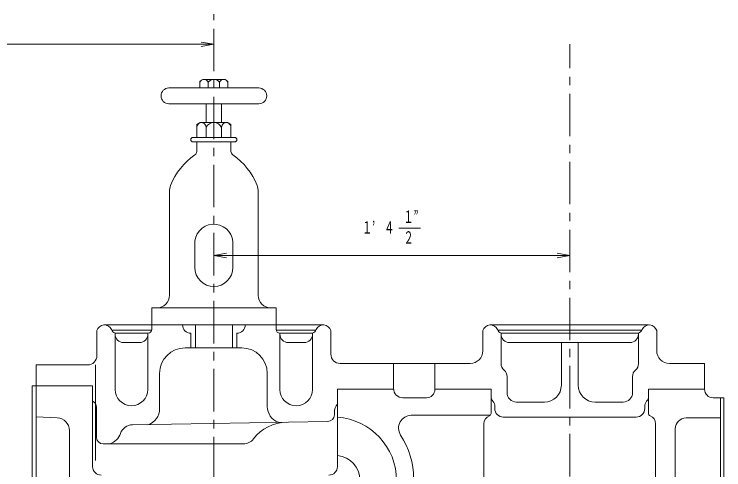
# Model space of a CAD drawing. Units: millimetres, scale not verified. Extents: x -5945 to 5945, y -4205 to 4205.
# Drawn here: x -920 to -85, y 2585 to 3121 of the extents above; entities that cross this region are included whole.
import ezdxf
from ezdxf.enums import TextEntityAlignment as Align

# ---------------------------------------------------------------- set-up
doc = ezdxf.new("R2010")
doc.units = ezdxf.units.MM
doc.header["$LTSCALE"] = 10
doc.linetypes.add('CHAIN1', pattern=[8, 5, -1, 1, -1])
for name, color, linetype, lineweight in [('0-0_0', 3, 'Continuous', 18), ('0-1_芯', 4, 'CHAIN1', 18), ('0-2_寸法', 2, 'Continuous', 18)]:
    doc.layers.add(name, color=color, linetype=linetype, lineweight=lineweight)
doc.styles.add('ＭＳ ゴシック', font='')
doc.styles.get('ＭＳ ゴシック').set_extended_font_data('MS Gothic')

msp = doc.modelspace()

# ---------------------------------------------------------------- linework, layer by layer
at = {"layer": '0-0_0'}
for p, q in [((-698.08, 3044.16), (-701.54, 3042.17)), ((-701.54, 3034.06), (-701.54, 3042.17)), ((-672.13, 3044.16), (-698.08, 3044.16)), ((-691.88, 3034.06), (-691.88, 3040.89)), ((-678.33, 3034.06), (-678.33, 3040.89)), ((-672.13, 3044.16), (-668.67, 3042.17)), ((-668.67, 3034.06), (-668.67, 3042.17)), ((-632.17, 3034.06), (-738.04, 3034.06)), ((-632.17, 3015.48), (-738.04, 3015.48)), ((-694.2, 2993.37), (-694.2, 3015.48)), ((-676.01, 2993.37), (-676.01, 3015.48)), ((-705.25, 2991.02), (-701.18, 2993.37)), ((-705.25, 2975.94), (-705.25, 2991.02)), ((-669.03, 2993.37), (-701.18, 2993.37)), ((-664.96, 2991.02), (-669.03, 2993.37)), ((-664.96, 2975.94), (-664.96, 2991.02)), ((-694.2, 2975.94), (-694.2, 2987.71)), ((-676.01, 2975.94), (-676.01, 2987.71)), ((-660.55, 2975.94), (-709.66, 2975.94)), ((-660.55, 2970.61), (-709.66, 2970.61)), ((-705.25, 2959.55), (-705.25, 2970.61)), ((-664.96, 2959.55), (-664.96, 2970.61)), ((-737.36, 2912.12), (-737.36, 2790.32)), ((-632.84, 2912.12), (-632.84, 2790.32)), ((-707.51, 2854.13), (-707.51, 2823)), ((-662.7, 2848.79), (-662.7, 2823)), ((-758.32, 2775.32), (-611.89, 2775.32)), ((-758.32, 2775.32), (-758.32, 2750.13)), ((-611.89, 2775.32), (-611.89, 2750.13)), ((-822.8, 2719.3), (-822.8, 2748.8)), ((-758.32, 2755.33), (-814.62, 2755.33)), ((-758.32, 2749.24), (-805.19, 2749.24)), ((-758.32, 2755.33), (-611.89, 2755.33)), ((-706.88, 2728.37), (-706.88, 2755.33)), ((-663.33, 2728.37), (-663.33, 2755.33)), ((-611.89, 2755.33), (-555.59, 2755.33)), ((-611.89, 2749.24), (-565.02, 2749.24)), ((-547.41, 2721.08), (-547.41, 2748.8)), ((-368.39, 2725.08), (-368.39, 2748.8)), ((-173.39, 2755.33), (-360.22, 2755.33)), ((-181.41, 2749.24), (-350.79, 2749.24)), ((-163.82, 2725.08), (-163.82, 2748.8)), ((-762.81, 2745.63), (-801.33, 2745.63)), ((-801.33, 2679.58), (-801.33, 2745.63)), ((-762.81, 2745.63), (-762.81, 2679.58)), ((-762.81, 2744.57), (-762.81, 2745.63)), ((-712.32, 2728.37), (-712.32, 2745.66)), ((-657.89, 2728.37), (-657.89, 2745.66)), ((-607.4, 2745.63), (-607.4, 2679.58)), ((-607.4, 2745.63), (-568.88, 2745.63)), ((-607.4, 2744.57), (-607.4, 2745.63)), ((-568.88, 2679.58), (-568.88, 2745.63)), ((-346.93, 2745.63), (-346.93, 2709.86)), ((-185.34, 2745.63), (-346.93, 2745.63)), ((-185.28, 2745.63), (-185.28, 2709.86)), ((-772.81, 2734.57), (-791.33, 2734.57)), ((-597.4, 2734.57), (-578.88, 2734.57)), ((-195.28, 2734.57), (-336.93, 2734.57)), ((-276.05, 2684.69), (-276.05, 2734.57)), ((-256.16, 2684.69), (-256.16, 2734.57)), ((-718.93, 2728.37), (-652.24, 2728.37)), ((-824.6, 2596.11), (-824.6, 2708.3)), ((-383.39, 2710.08), (-536.41, 2710.08)), ((-473.57, 2680.71), (-473.57, 2710.08)), ((-424.78, 2679.71), (-424.78, 2710.08)), ((-148.82, 2710.08), (-107.43, 2710.08)), ((-107.43, 2679.71), (-107.43, 2710.08)), ((-748.93, 2698.37), (-748.93, 2656.94)), ((-622.24, 2698.37), (-622.24, 2659.19)), ((-339.97, 2675.69), (-339.97, 2694.7)), ((-192.24, 2675.69), (-192.24, 2694.7)), ((-899.05, 1894.78), (-899.05, 2683.68)), ((-358.76, 2679.71), (-424.78, 2679.71)), ((-358.76, 2679.71), (-358.76, 2651.27)), ((-173.45, 2679.71), (-107.43, 2679.71)), ((-173.45, 2679.71), (-173.45, 2651.27)), ((-462.57, 2669.71), (-434.78, 2669.71)), ((-97.43, 2669.71), (-84.79, 2669.71)), ((-88.49, 2669.71), (-88.49, 2267.06)), ((-84.79, 2669.71), (-84.79, 2267.06)), ((-823.37, 2658.59), (-823.37, 2623.4)), ((-354.36, 2659.36), (-354.36, 2657.02)), ((-328.97, 2664.69), (-296.05, 2664.69)), ((-203.24, 2664.69), (-236.16, 2664.69)), ((-177.85, 2659.36), (-177.85, 2657.02)), ((-543.14, 2649.82), (-543.14, 2652.59)), ((-452.69, 2649.09), (-359.69, 2649.09)), ((-894.14, 2647.26), (-869.55, 2646.22)), ((-780.81, 2637.95), (-551.14, 2641.82)), ((-344.36, 2647.02), (-187.85, 2647.02)), ((-88.49, 2646.17), (-129.07, 2646.17)), ((-367.2, 2639.09), (-367.2, 2464.88)), ((-165.01, 2639.09), (-165.01, 2464.88)), ((-142.07, 2463.53), (-142.07, 2633.17)), ((-855.18, 2631.24), (-855.18, 2549.2)), ((-650.45, 2615.4), (-815.37, 2615.4))]:
    msp.add_line(p, q, dxfattribs=at)
for points in [[(-894.14, 1894.78), (-894.14, 2708.3), (-833.8, 2708.3)], [(-899.05, 2683.68), (-827.87, 2683.68), (-827.87, 2588.72)], [(-473.57, 2679.71), (-539.64, 2679.71), (-539.64, 2588.72)]]:
    msp.add_lwpolyline(points, dxfattribs=at)
for centre, radius, start, end in [((-696.71, 3038.97), 5.2, 21.6685, 158.3315), ((-685.1, 3035.53), 8.64, 38.35129, 141.64871), ((-673.5, 3038.97), 5.2, 21.6685, 158.3315), ((-738.04, 3024.77), 9.29, 90, 270), ((-632.17, 3024.77), 9.29, 270, 90), ((-699.73, 2987.84), 5.53, 358.6602, 181.3398), ((-685.17, 2983.25), 10.19, 25.97859, 152.39445), ((-670.48, 2987.84), 5.53, 358.6602, 181.3398), ((-709.66, 2973.27), 2.67, 90, 270), ((-660.55, 2973.27), 2.67, 270, 90), ((-710.25, 2959.55), 5, 304.64272, 0), ((-659.96, 2959.55), 5, 180, 235.35728), ((-662.52, 2890.47), 78.96, 124.64272, 158.45504), ((-707.69, 2890.47), 78.96, 21.54496, 55.35728), ((-717.36, 2912.12), 20, 158.45504, 180), ((-652.84, 2912.12), 20, 0, 21.54496), ((-685.12, 2851.3), 22.57, 353.60189, 172.79225), ((-685.1, 2823), 22.41, 180, 0), ((-752.36, 2790.32), 15, 270, 0), ((-617.84, 2790.32), 15, 180, 270), ((-813.92, 2746.08), 9.28, 25.34127, 162.95534), ((-798.74, 2752.3), 7.15, 198.33748, 248.81491), ((-762.81, 2750.13), 4.5, 270, 0), ((-712.32, 2755.33), 9.67, 180, 270), ((-657.89, 2755.33), 9.67, 270, 0), ((-607.4, 2750.13), 4.5, 180, 270), ((-571.46, 2752.3), 7.15, 291.18509, 341.66252), ((-556.29, 2746.08), 9.28, 17.04466, 154.65873), ((-359.52, 2746.08), 9.28, 25.34127, 162.95534), ((-344.34, 2752.3), 7.15, 198.33748, 248.81491), ((-187.87, 2752.3), 7.15, 291.18509, 341.66252), ((-172.69, 2746.08), 9.28, 17.04466, 154.65873), ((-791.33, 2744.57), 10, 180, 270), ((-772.81, 2744.57), 10, 270, 0), ((-597.4, 2744.57), 10, 180, 270), ((-578.88, 2744.57), 10, 270, 0), ((-336.93, 2744.57), 10, 180, 270), ((-195.28, 2744.57), 10, 270, 0), ((-718.93, 2698.37), 30, 90, 180), ((-652.24, 2698.37), 30, 0, 90), ((-383.39, 2725.08), 15, 270, 0), ((-148.82, 2725.08), 15, 180, 270), ((-833.8, 2719.3), 11, 270, 0), ((-536.41, 2721.08), 11, 180, 270), ((-336.93, 2709.86), 10, 180, 229.31089), ((-195.28, 2709.86), 10, 310.68911, 360), ((-349.97, 2694.7), 10, 0, 49.31089), ((-182.24, 2694.7), 10, 130.68911, 180), ((-296.05, 2684.69), 20, 270, 0), ((-236.16, 2684.69), 20, 180, 270), ((-782.07, 2679.58), 19.26, 180, 0), ((-588.14, 2679.58), 19.26, 180, 0), ((-462.57, 2680.71), 11, 180, 270), ((-434.78, 2679.71), 10, 270, 0), ((-328.97, 2675.69), 11, 180, 270), ((-203.24, 2675.69), 11, 270, 0), ((-97.43, 2679.71), 10, 180, 270), ((-831.37, 2658.59), 8, 360, 64.09632), ((-348.76, 2671.88), 10, 180, 218.74783), ((-364.36, 2659.36), 10, 0, 38.74783), ((-167.85, 2659.36), 10, 141.25217, 180), ((-183.45, 2671.88), 10, 321.25217, 0), ((-768.93, 2656.94), 20, 288.2867, 360), ((-602.24, 2659.6), 20, 180, 249.62256), ((-528.14, 2652.59), 15, 140.08636, 180), ((-344.36, 2657.02), 10, 180, 270), ((-187.85, 2657.02), 10, 270, 0), ((-551.14, 2649.82), 8, 270, 0), ((-452.69, 2634.09), 15, 90, 212.97271), ((-357.2, 2639.09), 10, 110.52975, 180), ((-361.76, 2651.27), 3, 290.52975, 0), ((-170.45, 2651.27), 3, 180, 249.47025), ((-175.01, 2639.09), 10, 0, 69.47025), ((-870.18, 2631.24), 15, 0, 87.58669), ((-598.73, 2591.02), 50, 90.96808, 142.71718), ((-544.63, 2572.36), 74.61, 0, 86.16429), ((-129.07, 2633.17), 13, 90, 180), ((-780.81, 2622.95), 15, 90, 160.93345), ((-815.37, 2623.4), 8, 180, 270), ((-813.89, 2634.39), 20, 288.2867, 340.93345), ((-544.63, 2574.44), 94.6, 0, 32.97271), ((-650.45, 2630.4), 15, 270, 322.71718), ((-542.62, 2572.36), 29.65, 0, 84.24339), ((-817.87, 2588.72), 10, 180, 270), ((-549.64, 2588.72), 10, 270, 0)]:
    msp.add_arc(centre, radius, start, end, dxfattribs=at)
at = {"layer": '0-1_芯'}
for p, q in [((-685.1, -866.28), (-685.1, 3120.85)), ((-266.1, -3262.7), (-266.1, 3085.49))]:
    msp.add_line(p, q, dxfattribs=at)
at = {"layer": '0-2_寸法'}
for p, q in [((-685.1, 3085.49), (-699.88, 3088.1)), ((-685.1, 3085.49), (-699.88, 3082.89)), ((-467.33, 2869.4), (-441.69, 2869.4)), ((-685.1, 2837.04), (-670.33, 2834.44)), ((-266.1, 2837.04), (-280.88, 2839.65)), ((-266.1, 2837.04), (-280.88, 2834.44))]:
    msp.add_line(p, q, dxfattribs=at)
for points in [[(-685.1, 3085.49), (-1574.1, 3085.49), (-1559.33, 3088.1)], [(-266.1, 2837.04), (-685.1, 2837.04), (-670.33, 2839.65)]]:
    msp.add_lwpolyline(points, dxfattribs=at)

# ---------------------------------------------------------------- texts
at = {"layer": '0-2_寸法', "style": 'ＭＳ ゴシック', "width": 0.6}
for s, p in [('１”', (-462.02, 2870.89)), ('１’', (-510.73, 2858.22)), ('４', (-484.69, 2858.22)), ('２', (-461.86, 2846.5))]:
    msp.add_text(s, height=14.66, dxfattribs=at).set_placement(p, align=Align.BOTTOM_LEFT)

doc.saveas('drawing.dxf')
